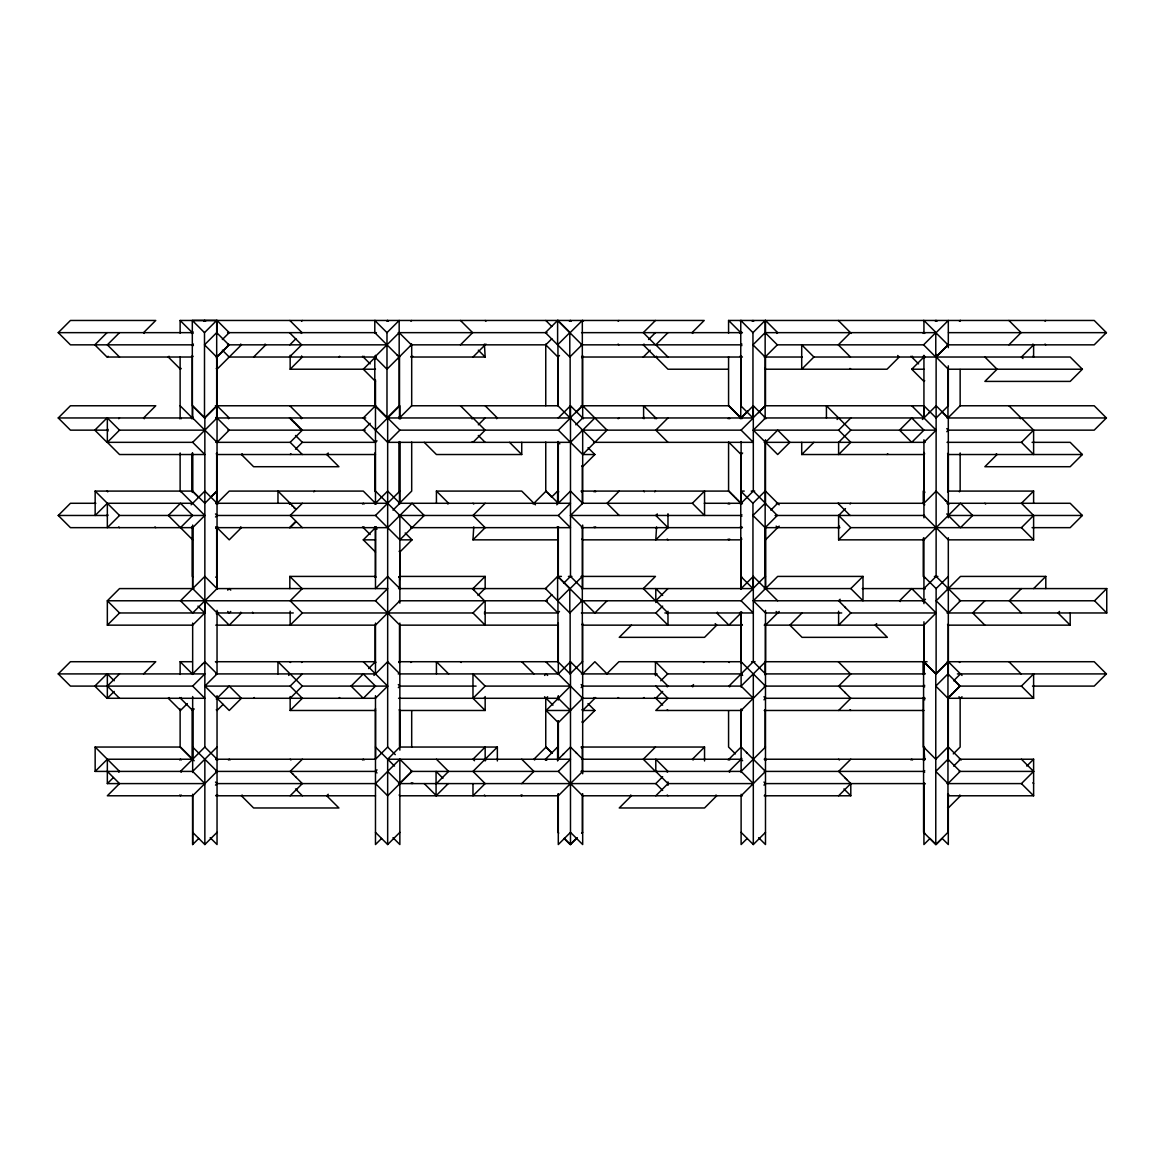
<?xml version="1.0" encoding="UTF-8"?>
<svg xmlns="http://www.w3.org/2000/svg" width="1165" height="1165" viewBox="0 0 1165 1165"><rect width="100%" height="100%" fill="white"/><g stroke="black" fill="none" stroke-linecap="round" stroke-linejoin="round"><path stroke-width="1.5" d="M180.124 708.917L180.124 747.042L192.312 759.231L192.312 708.393M192.312 492.387L192.312 454.263M192.312 417.958L192.312 356.242M198.749 838.451L192.662 844.538L192.662 795.535M192.662 708.393L192.662 759.231L107.34 759.231L95.151 771.405L192.662 771.405L204.851 783.594L107.34 783.594L107.34 759.231M192.662 525.066L192.662 588.587L229.228 625.154L241.417 612.965L240.645 612.207M204.851 600.004L204.851 747.042L180.473 771.405L181.23 772.177M375.479 710.475L290.158 710.475L290.158 696.539M290.158 611.232L290.158 625.154L302.347 612.965L472.975 612.965L485.164 600.776L485.164 625.154L472.975 612.965M375.479 695.694L375.479 759.231L387.668 747.042L387.668 441.564M375.479 577.709L375.479 526.871L375.479 588.587L387.668 576.413L399.857 588.587M375.479 407.066L375.479 379.848M386.911 417.201L387.668 417.958L387.668 442.336L570.486 442.336L594.864 417.958M399.857 750.144L399.857 673.909L387.668 661.72L373.95 675.438M399.857 579.515L399.857 552.283M472.975 783.594L472.975 795.782L485.164 783.594L472.975 771.405L497.353 747.042L497.353 760.963M557.948 746.517L557.948 721.106M557.948 492.387L557.948 441.564M557.948 405.26L557.948 356.242M558.297 759.231L558.297 721.106L558.297 759.74M558.297 699.32L558.297 695.694M740.765 748.338L740.765 710.213M728.576 442.074L728.576 491.091L740.765 503.28L740.765 454.263M728.576 356.767L728.576 405.769L740.765 417.958L740.765 356.242M741.115 663.016L741.115 612.193L741.115 687.132M741.115 539.584L741.115 589.111L741.115 537.764M741.115 454.263L741.115 503.28L741.872 504.037M765.492 623.595L765.492 661.72L741.115 686.098L582.675 686.098L581.146 684.569M765.492 526.871L765.492 589.111L765.492 527.658L764.735 526.886M923.932 746.517L924.69 759.988M923.932 663.016L923.932 624.891M923.932 439.744L923.932 503.28L936.121 491.091L949.067 504.037M923.932 418.483L923.932 405.769L936.121 417.958L948.31 405.769L948.31 365.839M948.31 748.338L948.31 697.5L947.626 698.286M948.31 663.016L948.31 624.891M947.553 491.848L948.31 491.091L948.31 452.967M193.419 344.068L192.662 344.84L70.439 344.84L58.25 332.651L70.439 320.462L155.746 320.462L143.572 332.651L144.329 333.408M107.005 332.651L94.816 344.84L107.005 357.029L192.312 357.029L193.084 356.257M119.529 332.651L107.34 344.84L119.529 357.029M107.34 357.029L108.112 356.257M107.515 430.147L70.439 430.147L58.25 417.958L70.439 405.769L155.746 405.769L143.572 417.958L144.329 418.73M107.005 417.958L94.816 430.147L107.005 442.336M191.555 333.408L193.084 331.894M203.744 321.22L204.501 320.462L205.273 321.22M169.042 356.257L168.284 357.029L180.473 369.218L181.23 368.446M204.093 321.22L204.851 320.462L205.608 321.22M204.501 332.651L192.312 320.462L192.312 405.769L204.501 417.958L204.501 332.651L216.69 320.462L216.69 418.483M108.112 429.39L107.34 430.147L108.112 430.919M118.772 418.73L119.529 417.958M216.268 321.22L217.04 320.462L229.228 332.651L222.369 339.51M119.529 430.147L107.34 442.336L119.529 454.525L204.851 454.525L192.662 442.336L107.34 442.336L107.34 417.958L119.529 430.147L204.851 430.147M180.473 491.091L204.851 515.469L192.662 527.658L70.439 527.658L58.25 515.469L70.439 503.28L95.85 503.28M216.268 357.786L229.228 344.84L228.457 344.068M179.716 418.73L180.473 417.958L181.23 418.73M191.555 418.73L193.084 417.201M217.797 504.037L204.851 491.091L192.662 503.28L107.34 503.28L95.151 515.469L95.151 491.091L192.312 491.091L198.414 497.178M253.606 357.029L265.78 344.84L265.023 344.068M107.005 515.469L107.763 514.712M204.501 417.958L216.69 405.769M193.958 588.587L119.529 588.587L107.34 600.776L107.34 625.154L192.662 625.154L204.851 612.965L204.851 417.958L217.04 405.769L229.228 417.958L228.457 418.73M301.589 321.22L302.347 320.462M215.933 418.73L216.69 417.958L217.447 418.73M289.823 344.84L295.91 338.738M301.24 333.408L302.012 332.651L289.823 320.462M204.851 515.469L119.529 515.469L107.34 527.658L107.34 503.28M192.662 442.336L217.04 417.958M289.473 357.029L301.662 344.84L386.984 344.84L386.212 344.068M290.158 357.029L290.93 356.257M290.158 355.281L290.158 369.218L302.347 357.029L301.589 356.257L302.347 357.029M191.133 504.809L192.662 503.28M242.174 453.768L241.417 454.525L253.606 466.714L338.913 466.714L326.724 454.525L328.253 453.01M338.913 357.029L339.67 356.257M210.603 497.178L216.69 491.091M180.473 527.658L192.662 515.469L180.473 503.28L168.284 515.469L192.662 539.846M217.04 491.091L204.851 503.28L192.662 491.091M386.911 321.22L387.668 320.462L388.426 321.22M386.984 417.958L386.984 332.651L399.173 320.462L399.173 405.769L386.984 417.958L374.795 405.769L374.795 356.767M192.312 527.658L193.084 526.886M301.24 418.73L302.012 417.958L289.823 405.769M216.268 504.037L229.228 491.091L363.291 491.091L376.237 504.037M363.291 357.029L364.048 356.257M58.25 673.909L204.851 673.909L192.662 686.098L70.439 686.098L58.25 673.909L70.439 661.72L155.746 661.72L143.572 673.909M375.902 356.257L375.13 357.029L375.902 357.786M410.939 321.22L411.696 320.462M107.34 625.154L119.529 612.965L204.851 612.965L197.992 606.12M215.51 516.983L217.04 515.469L375.479 515.469L399.857 539.846L412.046 539.846L405.187 532.988M215.743 442.336L290.158 442.336L302.347 430.147L290.158 417.958M374.722 356.257L375.479 357.029L363.291 369.218L375.479 381.406M215.933 528.415L216.69 527.658L215.933 526.886M217.04 527.658L217.797 526.886M290.158 454.525L290.93 453.768M295.502 449.195L302.347 442.336L374.955 442.336M397.993 358.543L399.508 357.029L398.75 356.257M410.182 346.355L411.696 344.84L410.939 344.068M412.803 356.257L412.046 357.029L411.274 356.257M107.005 673.909L94.816 686.098L107.005 698.286L204.851 698.286L192.662 686.098M399.857 430.147L375.479 405.769L363.291 417.958L387.668 442.336L399.857 430.147L558.297 430.147L570.486 417.958L594.864 442.336M215.933 577.17L216.69 576.413L216.69 527.396M119.529 673.909L107.34 686.098L119.529 698.286M216.268 577.17L217.04 576.413M289.401 504.037L290.158 503.28M370.15 423.303L363.291 430.147L375.479 442.336L377.009 440.821M460.452 344.84L472.641 332.651L460.452 320.462M114.199 691.428L107.34 698.286L107.34 673.909L114.199 680.768M302.347 503.28L290.158 515.469L302.347 527.658M313.778 491.848L314.535 491.091M375.479 430.147L399.857 405.769L399.857 418.483M289.473 527.658L295.575 521.556M398.75 417.201L399.508 417.958L411.696 405.769L411.696 344.054M227.699 590.116L229.228 588.587L230.743 590.116M290.158 527.658L296.26 521.556M399.085 418.73L399.857 417.958M216.268 613.737L217.797 612.207M472.975 357.029L485.936 344.068M398.75 443.108L399.508 442.336M230.743 611.45L229.228 612.965L227.699 611.45M193.084 673.152L192.312 673.909L180.124 661.72L180.124 674.433M201.807 664.764L202.564 664.006M169.042 697.529L168.284 698.286L180.473 710.475L187.332 703.616M192.662 673.909L204.851 661.72L217.04 673.909L204.851 686.098L229.228 710.475L241.417 698.286L229.228 686.098L216.268 699.044M362.533 504.037L363.291 503.28L364.048 504.037M557.613 320.462L545.424 332.651L569.802 357.029L581.99 344.84L557.613 320.462L557.613 344.84L569.802 332.651L569.802 357.029M180.473 698.286L181.23 697.529M216.268 662.477L217.04 661.72M374.722 504.037L387.668 491.091L399.857 503.28L392.998 510.139M471.869 418.73L472.641 417.958L460.452 405.769M410.75 344.84L545.759 344.84L551.861 338.738M569.379 321.22L570.136 320.462M107.34 783.594L113.442 777.506M118.772 772.177L119.529 771.405L95.151 747.042L180.473 747.042L194.191 760.745M302.347 588.587L290.158 600.776L302.347 612.965M363.291 527.658L364.048 526.886M375.479 515.469L399.857 491.091M472.218 418.73L472.975 417.958L485.164 430.147L472.975 442.336L472.218 441.579M194.191 708.946L192.662 710.475L179.716 697.529M375.479 552.035L363.291 539.846L376.237 526.886M478.32 424.817L485.164 417.958M581.903 321.22L582.675 320.462L583.432 321.22M559.477 355.5L557.948 357.029L545.759 344.84M496.596 418.73L497.353 417.958L485.164 405.769M223.127 704.374L217.04 710.475L216.268 709.718M618.134 321.22L618.892 320.462M179.716 759.988L180.473 759.231L181.23 759.988M399.857 539.846L424.235 515.469L412.046 503.28L387.668 527.658L215.743 527.658M581.903 357.786L583.432 356.257M192.312 759.231L193.084 758.459M253.606 698.286L254.363 697.529M374.722 577.17L375.479 576.413M412.046 539.846L399.857 552.035L399.085 551.263M447.841 504.037L448.612 503.28L436.424 491.091L521.731 491.091L535.449 504.809M192.662 771.405L217.04 747.042M288.643 675.438L290.158 673.909M301.589 662.477L302.347 661.72M398.75 577.17L399.508 576.413L399.508 589.111M655.458 320.462L643.269 332.651L655.458 344.84M181.23 795.025L180.473 795.782L179.716 795.025M216.268 759.988L217.04 759.231M204.851 686.098L290.158 686.098L302.347 673.909M119.529 612.965L107.34 600.776L375.479 600.776L387.668 588.587L217.04 588.587L192.662 612.965L180.473 600.776L204.851 576.413L217.04 588.587L217.04 355.281M399.085 577.17L399.857 576.413L485.164 576.413L485.164 588.587M558.297 417.958L570.486 405.769L583.432 418.73M557.948 344.054L557.948 405.769L570.136 417.958L582.325 405.769L582.325 320.462L570.136 332.651L557.948 320.462M644.027 344.068L643.269 344.84L655.458 357.029M648.599 339.51L655.458 332.651M228.457 759.988L229.228 759.231L229.986 759.988M290.158 698.286L302.347 686.098L387.668 686.098L363.291 661.72M485.164 503.28L472.975 515.469L485.164 527.658L472.975 539.846L558.297 539.846M575.816 412.628L582.675 405.769L607.052 430.147L582.675 454.525L558.297 430.147M643.269 357.029L650.128 350.17M215.51 785.123L217.04 783.594L374.955 783.594M290.158 710.475L302.347 698.286L290.158 686.098M399.857 600.776L375.479 625.154L215.743 625.154M473.747 526.886L472.975 539.846M575.816 424.817L582.675 417.958L753.304 417.958L741.115 430.147L581.379 430.147M667.982 332.651L655.793 344.84L667.982 357.029M217.797 795.025L217.04 795.782L216.268 795.025M656.565 356.257L655.793 357.029L667.982 369.218L727.892 369.218M618.134 418.73L618.892 417.958M242.174 795.025L241.417 795.782L253.606 807.971L338.913 807.971L326.724 795.782L328.253 794.268M338.913 698.286L339.67 697.529M368.621 668.579L375.479 661.72M533.162 504.037L546.108 491.091L558.297 503.28L558.297 441.564M551.511 497.178L557.613 491.091L558.37 491.848M192.662 832.349L204.851 844.538L217.04 832.349M588.005 447.666L594.864 454.525L582.675 466.714L581.903 465.956M398.75 662.477L399.508 661.72L399.508 625.416M644.027 417.201L643.269 417.958L644.027 418.73M302.347 759.231L290.158 771.405L302.347 783.594L290.158 795.782M399.085 662.477L399.857 661.72M485.164 576.413L472.975 588.587L474.504 590.116M556.768 504.809L570.486 491.091L582.675 503.28L570.486 515.469L582.675 527.658M740.357 321.22L741.115 320.462L741.872 321.22M410.939 662.477L411.696 661.72M477.97 595.446L484.829 588.587M581.568 491.848L582.325 491.091M740.008 333.408L741.537 331.894M752.197 321.22L752.954 320.462L753.726 321.22M387.668 686.098L375.479 698.286L217.04 698.286M398.561 515.469L558.297 515.469L570.486 503.28L398.561 503.28M581.903 491.848L582.675 491.091M655.036 418.73L655.793 417.958M483.723 601.548L484.48 600.776L472.291 588.587M296.26 789.695L297.017 788.938M558.719 526.886L557.948 527.658L557.19 526.886M752.954 332.651L740.765 320.462L740.765 405.769L752.954 417.958L752.954 332.651L765.143 320.462L765.143 418.483M398.328 687.627L399.857 686.098L476.092 686.098M594.092 491.848L594.864 491.091L595.621 491.848M667.982 417.958L655.793 430.147L667.982 442.336M581.029 344.84L741.115 344.84L741.872 344.068M764.735 321.22L765.492 320.462L777.681 332.651L776.909 333.408M741.537 356.257L740.765 357.029L740.008 356.257M765.143 332.651L752.954 344.84L765.143 357.029L777.332 344.84L923.583 344.84L935.772 357.029L947.961 344.84L935.772 332.651L765.143 332.651L777.332 344.84M484.407 613.737L485.164 612.965L557.773 612.965M619.241 491.091L607.052 503.28L619.241 515.469M362.533 759.988L363.291 759.231L364.048 759.988M595.621 526.886L594.864 527.658L594.092 526.886M766.25 356.257L765.492 357.029L764.735 356.257M557.613 576.413L545.424 588.587L569.802 612.965L581.99 600.776L557.613 576.413L557.613 600.776L569.802 588.587L569.802 612.965M551.861 594.689L545.759 600.776L557.948 612.965L559.477 611.45M654.701 491.848L655.458 491.091M215.743 771.405L375.479 771.405L377.009 769.89M399.857 832.349L387.668 844.538L387.668 759.231L399.857 747.042L399.857 710.737M563.627 583.257L570.486 576.413L570.486 405.769M728.169 418.73L728.926 417.958L729.683 418.73M582.325 576.413L570.136 588.587L557.948 576.413L557.948 527.396M740.765 417.958L747.624 411.114M399.857 759.231L375.479 783.594L387.668 795.782L412.046 771.405L399.857 759.231L399.857 844.538L392.998 837.679M581.903 577.17L582.675 576.413M740.357 418.73L753.304 405.769L765.492 417.958L753.304 430.147L777.681 454.525L789.87 442.336L777.681 430.147L765.492 442.336M752.954 417.958L765.143 405.769M813.898 357.029L801.709 369.218L801.709 344.84L813.898 357.029L935.772 357.029L935.772 332.651L923.583 344.84M485.164 696.539L485.164 710.475L472.975 698.286L485.164 686.098L570.486 686.098L546.108 710.475L558.297 722.664L582.675 698.286L558.297 673.909L558.297 623.086M657.322 513.94L655.793 515.469L667.982 527.658L655.793 539.846L656.565 526.886M758.633 412.628L765.492 405.769L765.492 356.767M399.508 783.594L411.696 771.405L410.939 770.648M850.465 332.651L838.276 344.84L850.465 357.029M581.903 601.548L582.675 600.776L594.864 612.965L607.052 600.776M412.803 782.836L412.046 783.594L411.274 782.836M692.36 503.28L704.548 491.091L704.548 515.469L692.36 503.28L581.553 503.28M742.644 453.01L741.115 454.525L728.926 442.336M381.567 838.451L375.479 844.538L375.479 708.393M436.424 783.594L448.612 771.405L436.424 759.231M544.579 675.438L546.108 673.909L547.637 675.438M448.263 783.594L436.074 795.782L436.074 771.405L442.933 778.264M558.719 673.152L557.948 673.909L545.759 661.72M607.052 673.909L594.864 661.72L582.675 673.909L570.486 661.72L558.297 673.909L398.212 673.909M728.169 504.037L728.926 503.28L729.683 504.037M484.058 759.988L484.829 759.231M398.736 661.72L557.948 661.72L570.136 673.909L582.325 661.72L582.325 527.396M740.765 503.28L741.537 502.523M546.108 698.286L547.637 696.757M581.903 662.477L582.675 661.72M740.357 504.037L753.304 491.091L753.304 405.769M741.872 502.523L741.115 503.28L741.115 441.564M765.143 442.074L765.143 576.413L752.954 588.587L752.954 503.28L765.143 491.091M801.709 442.336L801.709 454.525L813.898 442.336M631.43 625.154L619.241 637.342L704.548 637.342L716.737 625.154L715.208 623.639M667.982 588.587L655.793 600.776L667.982 612.965L667.225 613.737M570.486 515.469L741.115 515.469L741.872 514.712M764.735 491.848L765.492 491.091L779.196 504.809M837.096 419.487L838.611 417.958M923.175 333.408L923.932 332.651L924.69 333.408M935.364 321.22L936.121 320.462L936.878 321.22M581.146 687.627L582.675 686.098M581.379 612.965L655.793 612.965L662.652 606.12M729.683 539.075L728.926 539.846L728.169 539.075M741.872 526.886L741.115 527.658L740.357 526.886M753.304 430.147L838.611 430.147L850.8 417.958M911.744 357.029L912.501 356.257M606.703 673.909L618.892 661.72L740.765 661.72L741.537 662.477M924.355 356.257L923.583 357.029L924.355 357.786M959.392 321.22L960.149 320.462M741.872 539.075L741.115 539.846L582.675 539.846L581.903 539.075M770.822 510.139L777.681 503.28M911.744 405.769L936.121 430.147L850.8 430.147L838.611 442.336L838.611 454.525L850.8 442.336L838.611 430.147M924.69 380.635L923.932 381.406L911.744 369.218L924.69 356.257M959.727 321.22L960.499 320.462M581.903 709.718L582.675 710.475L595.621 697.529M936.121 357.029L1070.184 357.029L1082.372 369.218L948.31 369.218L936.121 357.029L948.31 344.84M558.37 747.799L557.613 747.042L545.424 759.231L546.181 759.988M521.731 783.594L533.919 771.405L521.731 759.231M545.351 759.988L546.108 759.231L546.866 759.988M588.005 703.616L594.864 710.475L582.675 722.664L581.903 721.892M779.196 526.129L765.492 539.846L764.735 539.075M521.396 795.782L522.153 795.025M557.54 759.988L570.486 747.042L582.675 759.231M562.87 754.658L563.627 753.886M581.568 747.799L582.325 747.042L582.325 772.453M410.75 771.405L558.297 771.405L570.486 759.231L387.668 759.231M581.918 747.799L582.675 747.042M717.494 612.207L716.737 612.965L728.926 625.154L741.872 612.207M741.115 588.587L753.304 576.413L777.681 600.776M643.269 698.286L644.027 697.529M660.788 680.768L667.647 673.909L742.061 673.909M887.031 454.525L887.788 453.768M929.262 412.628L930.019 411.871M581.029 600.776L741.115 600.776L753.304 588.587L581.553 588.587M764.735 577.17L765.492 576.413M922.403 419.487L936.121 405.769L948.31 417.958L948.31 517.799M581.568 772.177L582.325 771.405L581.568 770.648M1008.905 344.84L1021.093 332.651L1008.905 320.462M582.675 771.405L558.297 795.782L399.857 795.782L399.085 795.025M662.652 691.428L655.793 698.286L662.652 705.145M667.225 686.855L667.982 686.098L655.793 673.909M841.727 612.965L765.492 612.965L753.304 600.776L777.681 576.413L862.988 576.413L862.988 600.776L850.8 588.587L764.196 588.587M946.781 513.94L960.499 527.658L972.688 515.469L960.499 503.28L923.932 539.846L838.611 539.846L838.611 515.469L845.47 508.61M850.042 504.037L850.8 503.28M837.926 527.658L839.455 526.129M703.442 662.477L704.213 661.72M943.388 413.4L947.961 417.958L960.149 405.769L960.149 369.465M741.115 625.154L741.872 624.396M838.611 527.658L839.382 526.886M923.932 442.336L936.121 430.147M1045.049 321.22L1045.806 320.462M693.539 684.569L692.025 686.098L692.782 686.855M838.611 539.846L850.8 527.658L1021.428 527.658L1033.617 539.846L948.31 539.846L923.932 515.469M924.69 453.768L923.932 454.525L801.709 454.525M946.781 431.676L948.31 430.147L1094.212 430.147L1106.4 417.958L1094.212 405.769L959.887 405.769M1032.86 344.068L1033.617 344.84L1021.428 357.029L1022.957 358.543M779.196 611.45L765.492 625.154L764.735 624.396M655.458 747.042L643.269 759.231L655.458 771.405M576.238 838.451L570.136 844.538L564.049 838.451M581.568 833.106L582.325 832.349L582.325 794.239M564.384 838.451L570.486 844.538L577.345 837.679M581.918 833.106L582.675 832.349M753.304 576.413L753.304 661.72L728.926 686.098L729.683 686.855M802.059 612.965L789.87 625.154L802.059 637.342L887.366 637.342L875.177 625.154L876.706 623.639M581.029 771.405L741.115 771.405L753.304 783.594L667.982 783.594L655.793 771.405L656.565 770.648M1020.336 418.73L1021.093 417.958L1008.905 405.769M728.576 333.161L728.576 320.462L1094.212 320.462L1106.4 332.651L1094.212 344.84L947.189 344.84M398.561 783.594L655.793 783.594L662.652 776.749M667.225 772.177L667.982 771.405L655.793 759.231L655.793 771.405M764.721 674.666L765.492 673.909L753.304 661.72M840.14 599.261L838.611 600.776L850.8 612.965L936.121 612.965L923.932 625.154L764.196 625.154M850.8 588.587L862.988 576.413M959.392 491.848L960.149 491.091L960.149 452.967M655.793 795.782L667.982 783.594M704.548 760.963L704.548 747.042L692.36 759.231L693.131 759.988M741.115 710.475L765.492 686.098L741.115 661.72M947.553 504.037L948.31 503.28M1082.372 369.218L1070.184 381.406L984.876 381.406L997.065 369.218L984.876 357.029M763.963 699.816L765.492 698.286L925.228 698.286M850.8 612.965L838.611 625.154L838.611 611.232M947.014 442.336L1021.428 442.336L1033.617 430.147L1021.428 417.958M728.169 759.988L741.115 747.042L765.492 771.405L741.115 795.782M741.872 758.459L728.926 771.405L729.683 772.177M741.115 771.405L765.492 747.042M936.121 354.437L936.121 576.413L923.932 588.587L924.69 589.359M764.721 759.988L765.492 759.231M850.8 673.909L838.611 686.098L850.8 698.286L838.611 710.475M923.175 601.548L925.461 599.261M962.013 675.438L948.31 661.72L936.121 673.909L936.121 588.587L948.31 576.413M1033.617 503.28L1033.617 491.091L1021.428 503.28L1033.617 515.469L1033.617 539.846M1032.073 442.336L1070.184 442.336L1082.372 454.525L1070.184 466.714L984.876 466.714L997.065 454.525L996.293 453.768M763.963 785.123L765.492 783.594L925.228 783.594M1021.428 527.658L1033.617 515.469M747.202 838.451L741.115 844.538L741.115 794.239M984.876 600.776L972.688 612.965L984.876 625.154M741.115 832.349L753.304 844.538L765.492 832.349M924.69 673.152L923.932 673.909L923.932 621.79M947.014 503.28L1070.184 503.28L1082.372 515.469L1070.184 527.658L1032.073 527.658M935.772 673.909L947.961 661.72L947.961 832.349L935.772 844.538L923.583 832.349L923.583 661.72L935.772 673.909L935.772 844.538M850.8 759.231L838.611 771.405L850.8 783.594L850.8 795.782L764.196 795.782M764.196 686.098L923.932 686.098L924.69 685.34M1021.428 588.587L1009.254 600.776L1021.428 612.965M924.005 697.529L923.248 698.286L924.762 699.816M924.355 697.529L923.583 698.286L924.355 699.044M959.392 662.477L960.149 661.72M1033.617 588.587L1045.806 576.413L1045.806 588.587M838.611 795.782L850.8 783.594L850.042 782.836M953.64 680.768L960.499 673.909M949.14 696.757L950.669 695.243M951.426 694.471L952.955 692.957M953.713 692.185L959.814 686.098L953.713 679.996M962.013 696.757L960.499 698.286L958.97 696.757M910.986 759.988L911.744 759.231L912.501 759.988M1059.524 611.45L1057.995 612.965L1070.184 625.154L1070.184 612.965M923.175 759.988L924.69 758.459M947.961 747.042L935.772 759.231L923.583 747.042M764.196 771.405L923.932 771.405L924.69 770.648M947.553 747.799L948.31 747.042L961.256 759.988M959.203 600.776L1094.561 600.776L1106.75 588.587L1106.75 612.965L947.014 612.965M953.29 753.886L960.149 747.042L960.149 698.024M959.712 686.098L1021.428 686.098L1033.617 673.909L1033.617 698.286L948.31 698.286L947.553 697.529M953.64 766.075L960.499 759.231M947.553 795.025L948.31 795.782L949.067 795.025M947.189 661.72L1094.212 661.72L1106.4 673.909L1094.212 686.098L1032.496 686.098M947.553 833.106L948.31 832.349M1026.773 766.075L1033.617 759.231L1033.617 795.782L948.31 795.782M947.014 783.594L1021.428 783.594L1033.617 771.405L1021.428 759.231M180.124 333.161L180.124 320.462L704.213 320.462L692.025 332.651L692.782 333.408M58.25 332.651L192.312 332.651M227.583 332.651L376.426 332.651M398.212 332.651L547.055 332.651M581.553 332.651L742.411 332.651M948.485 332.651L1106.4 332.651M227.481 344.84L300.716 344.84M228.442 357.029L375.479 357.029M410.75 357.029L485.164 357.029L484.407 344.068M581.553 357.029L742.411 357.029M764.196 357.029L802.306 357.029M290.158 369.218L375.479 369.218M911.744 369.218L923.932 369.218M215.394 405.769L375.13 405.769L375.902 406.541M411.434 405.769L557.773 405.769M581.029 405.769L728.926 405.769L741.872 418.73M765.667 405.769L923.583 405.769L924.355 406.541M58.25 417.958L192.662 417.958L217.04 442.336L229.228 430.147L216.268 417.201M215.743 417.958L365.723 417.958M387.668 417.958L570.486 417.958M764.196 417.958L923.932 417.958L923.932 355.281M947.014 417.958L1106.4 417.958M227.932 430.147L365.198 430.147M593.567 442.336L753.304 442.336L741.115 430.147M764.196 442.336L925.228 442.336M375.479 454.525L217.04 454.525L216.268 453.768M521.731 442.336L521.731 454.525L436.424 454.525L424.235 442.336M582.675 454.525L594.864 454.525M1082.372 454.525L948.31 454.525L947.553 453.768M581.029 491.091L728.926 491.091L731.97 494.135M744.246 491.091L740.765 491.091L752.954 503.28M751.221 491.091L754.702 491.091M948.31 491.091L1033.617 491.091M215.743 503.28L387.668 503.28M704.286 503.28L742.411 503.28M776.385 503.28L923.408 503.28M58.25 515.469L107.864 515.469M775.089 515.469L924.544 515.469M948.31 515.469L1082.372 515.469M410.75 527.658L570.486 527.658L558.297 515.469M581.379 527.658L742.411 527.658M765.492 527.658L839.907 527.658M363.291 539.846L375.479 539.846M289.823 588.587L289.823 576.413L375.13 576.413L375.902 577.17M557.948 576.413L561.428 576.413M568.404 576.413L571.884 576.413M581.029 576.413L655.458 576.413L643.269 588.587L655.458 600.776M934.374 576.413L937.854 576.413M1045.806 576.413L960.499 576.413L936.121 600.776L948.31 612.965L960.499 600.776L936.121 576.413M398.561 588.587L546.545 588.587M862.217 588.587L925.228 588.587M947.014 588.587L1106.75 588.587M399.173 600.776L547.404 600.776M753.304 600.776L923.932 600.776M217.04 612.965L293.274 612.965M664.88 612.965L753.304 612.965L741.115 600.776M558.297 625.154L399.857 625.154L375.479 600.776M742.411 625.154L582.675 625.154L581.903 624.396M1070.184 625.154L948.31 625.154L947.553 624.396M180.124 661.72L192.312 661.72M215.394 661.72L375.13 661.72L375.902 662.477M751.556 661.72L755.037 661.72M765.667 661.72L927.078 661.72M215.743 673.909L375.479 673.909L375.479 623.086M581.379 673.909L657.089 673.909M765.143 673.909L925.228 673.909M957.382 673.909L1106.4 673.909M398.561 698.286L558.297 698.286L570.486 710.475L546.108 710.475M581.379 698.286L753.304 698.286L741.115 686.098M485.164 710.475L399.857 710.475L399.085 709.718M582.675 710.475L594.864 710.475M742.411 710.475L655.793 710.475L667.982 698.286L655.793 686.098M764.196 710.475L923.932 710.475M399.857 747.042L497.353 747.042M581.029 747.042L704.548 747.042M215.743 759.231L374.955 759.231M581.553 759.231L741.115 759.231L742.644 760.745M764.196 759.231L925.228 759.231M959.203 759.231L1033.617 759.231M959.203 771.405L1033.617 771.405L1032.86 770.648M215.743 795.782L375.479 795.782M742.411 795.782L582.675 795.782L558.297 771.405M1045.049 344.068L1045.806 344.84M1032.86 356.257L1033.617 357.029L1033.617 344.84M935.772 320.462L936.543 321.22M923.583 320.462L924.355 321.22M1021.428 442.336L1033.617 454.525L1033.617 430.147M923.175 356.257L924.69 357.786M910.986 356.257L918.602 363.873M897.691 355.5L899.22 357.029L887.031 369.218L765.492 369.218L764.721 368.446M941.873 411.871L942.631 412.628M946.781 428.633L948.31 430.147M838.276 320.462L851.222 333.408M1094.561 600.776L1106.75 612.965M850.042 368.446L850.8 369.218M984.876 503.28L985.634 504.037M945.266 500.236L946.024 500.994M947.626 503.28L948.383 504.037M923.932 491.091L924.69 491.848M924.762 492.62L923.248 491.091L923.248 503.804M850.8 430.147L826.422 405.769L826.422 417.958M923.248 503.28L924.762 504.809M728.576 320.462L741.537 333.408M741.115 344.84L741.872 345.597M923.932 576.413L936.121 588.587M765.143 417.958L765.915 418.73M1008.905 661.72L1021.093 673.909M924.762 577.927L923.248 576.413L923.248 538.288M838.611 503.28L839.382 504.037M1021.428 686.098L1033.617 698.286M837.926 503.28L850.115 515.469M838.611 515.469L850.8 527.658M936.121 612.965L911.744 588.587L899.555 600.776L900.312 601.548M618.134 344.068L618.892 344.84M753.304 491.091L765.492 503.28M923.932 661.72L936.121 673.909M924.762 663.249L923.248 661.72L923.248 674.433M570.486 320.462L571.243 321.22M776.152 526.129L777.681 527.658M1032.86 782.836L1033.617 783.594M558.297 320.462L559.054 321.22M656.565 418.73L643.604 405.769L643.604 417.958M732.741 494.907L734.256 496.421M735.013 497.178L736.542 498.707M737.299 499.465L738.828 500.994M739.586 501.751L740.357 502.523M923.932 686.098L924.69 686.855M1021.428 783.594L1033.617 795.782M581.903 356.257L582.675 357.029M741.115 515.469L741.872 516.226M545.759 320.462L551.861 326.55M924.69 747.799L923.932 747.042L923.932 759.74M838.276 661.72L850.465 673.909M924.762 748.556L923.248 747.042L923.248 698.024M485.164 320.462L485.936 321.22M741.115 576.413L741.872 577.17M776.152 611.45L777.681 612.965M959.727 795.025L960.499 795.782L948.31 807.971L947.553 807.214M752.954 588.587L740.765 576.413L740.765 452.967M643.604 491.091L644.376 491.848M923.932 771.405L924.69 772.177M850.042 709.718L850.8 710.475M923.932 783.594L924.69 784.365M478.32 350.17L485.164 357.029M655.793 527.658L656.565 528.415M667.225 539.075L667.982 539.846M740.357 612.207L741.115 612.965M558.297 442.336L559.826 443.865M923.932 832.349L924.69 833.106M838.611 759.231L839.382 759.988M509.542 442.336L521.731 454.525M662.652 595.446L655.793 588.587L655.793 602.523M741.115 673.909L742.644 675.438M763.963 696.757L765.492 698.286M387.319 320.462L388.091 321.22M558.719 491.848L557.948 491.091L557.948 442.074M728.576 661.72L729.348 662.477M846.241 779.036L846.999 779.793M764.721 709.718L765.492 710.475M843.955 788.938L850.8 795.782M375.13 320.462L375.902 321.22M546.531 491.848L545.759 491.091L545.759 442.074M547.288 492.62L551.861 497.178M386.984 332.651L374.795 320.462L374.795 333.161M478.32 435.477L485.164 442.336M655.793 612.965L667.982 625.154L667.982 611.232M374.795 332.651L399.173 357.029M362.533 356.257L370.15 363.873M764.735 758.459L766.25 759.988M570.486 576.413L582.675 588.587L582.675 525.066M667.647 673.909L655.458 661.72L655.458 675.656M741.537 747.799L740.765 747.042L740.765 710.737M746.445 752.372L747.202 753.129M399.085 417.201L400.614 418.73M763.963 782.079L765.492 783.594M735.435 753.886L728.576 747.042L728.576 710.737M399.173 417.958L399.93 418.73M472.975 503.28L473.747 504.037M728.926 759.231L729.683 759.988M764.721 795.025L765.492 795.782M667.225 709.718L667.982 710.475M654.686 697.529L655.458 698.286M289.473 332.651L301.662 344.84M715.98 795.025L716.737 795.782L704.548 807.971L619.241 807.971L631.43 795.782L630.658 795.025M758.633 837.679L765.492 844.538L765.492 610.373M618.134 697.529L618.892 698.286M240.645 344.068L241.417 344.84L217.04 369.218L216.268 368.446M594.092 697.529L594.864 698.286M398.75 502.523L399.857 503.28M375.479 491.091L412.046 527.658M375.552 491.848L374.795 491.091L374.795 452.967M193.419 321.22L192.662 320.462L217.04 320.462L217.04 334.384M222.369 350.17L229.228 357.029M484.407 612.207L485.164 612.965M655.793 783.594L662.652 790.452M667.225 795.025L667.982 795.782M289.473 417.958L290.245 418.73M291.002 419.487L292.517 421.016M293.289 421.774L294.803 423.303M295.575 424.06L297.09 425.575M297.861 426.346L299.376 427.861M300.148 428.633L301.662 430.147M216.268 356.257L217.04 357.029M295.502 435.477L302.347 442.336M521.731 661.72L533.919 673.909M180.124 320.462L193.084 333.408M192.662 344.84L193.419 345.597M290.158 442.336L302.347 454.525M374.722 526.886L377.009 529.172M544.579 696.757L552.967 705.145M362.533 526.886L370.15 534.517M191.555 356.257L192.312 357.029M575.816 752.372L576.573 753.129M485.164 686.098L472.975 673.909L472.975 698.286M552.195 753.129L546.108 747.042L533.919 759.231L534.677 759.988M460.452 661.72L461.209 662.477M551.861 753.129L545.759 747.042L545.759 698.024M204.851 417.958L192.662 405.769L192.662 418.483M296.26 509.367L277.969 491.091L277.969 503.28M484.407 697.529L485.164 698.286M289.473 503.28L290.245 504.037M291.76 505.566L292.517 506.324M294.046 507.853L294.803 508.61M386.911 612.207L387.668 612.965M448.612 673.909L436.424 661.72L436.424 673.909M180.124 405.769L193.084 418.73M485.164 759.231L485.936 759.988M520.973 795.025L521.731 795.782M558.719 833.106L557.948 832.349L557.948 794.239M240.645 526.886L241.417 527.658L229.228 539.846L216.268 526.886M398.328 684.569L399.857 686.098M474.504 760.745L472.975 759.231L485.164 747.042L485.164 760.963M289.823 576.413L302.012 588.587M215.51 513.94L217.04 515.469M484.407 795.025L485.164 795.782M180.895 491.848L180.124 491.091L180.124 452.967M191.555 526.886L193.084 528.415M387.668 747.042L395.285 754.658M424.235 783.594L436.424 795.782M252.499 612.207L253.256 612.965M375.479 747.042L394.527 766.075M154.989 526.886L155.761 527.658M289.823 661.72L290.58 662.477M302.347 686.098L277.969 661.72L277.969 673.909M387.668 771.405L399.857 783.594M107.005 491.091L107.763 491.848M193.084 577.17L192.312 576.413L192.312 527.396M95.151 491.091L119.529 515.469M375.479 771.405L377.009 772.934M118.772 526.886L119.529 527.658M375.479 832.349L387.668 844.538M290.158 759.231L290.93 759.988M295.502 788.938L302.347 795.782M204.851 747.042L217.797 759.988M192.662 747.042L217.04 771.405L192.662 795.782L107.34 795.782L119.529 783.594L107.34 771.405M215.51 782.079L217.04 783.594M210.181 837.679L217.04 844.538L217.04 695.694M844.712 606.878L845.47 607.635M844.712 692.185L845.47 692.957M844.712 777.506L845.47 778.264M396.886 354.743L397.644 355.5M292.444 773.691L293.216 774.463M295.502 776.749L296.26 777.506M948.31 347.694L948.31 320.462L936.121 332.651L923.932 320.462L923.932 333.161M948.31 537.764L948.31 675.656M948.31 747.042L948.31 760.963M948.31 793.714L948.31 844.538L942.208 838.451L936.121 844.538L930.019 838.451L923.932 844.538L923.932 782.822M947.961 368.956L947.961 417.958M947.961 454.263L947.961 492.387M923.932 452.457L923.932 517.799M923.932 537.764L923.932 603.63M765.492 320.462L765.492 334.384M765.492 439.744L765.492 505.013M765.143 661.72L765.143 674.433M765.143 710.737L765.143 747.042M753.304 673.909L753.304 844.538M741.115 708.917L741.115 772.453M667.982 513.721L667.982 527.658M667.982 781.861L667.982 785.341M582.675 356.767L582.675 418.483M582.675 430.147L582.675 503.28M582.675 623.086L582.675 773.749M582.675 793.714L582.675 844.538L570.486 832.349L558.297 844.538L558.297 793.714M582.325 465.68L582.325 503.804M570.486 661.72L570.486 844.538M570.136 356.242L570.136 417.958M570.136 612.193L570.136 673.909M558.297 526.871L558.297 577.709M558.297 696.539L558.297 700.019M557.948 600.004L557.948 661.72M557.613 491.091L557.613 503.28M557.613 747.042L557.613 760.963M545.759 344.054L545.759 405.769M436.424 491.091L436.424 503.28M411.696 442.074L411.696 491.091L399.508 503.28L399.508 441.564M411.696 710.737L411.696 747.042M399.857 442.074L399.857 503.804M399.857 515.469L399.857 603.121M399.857 623.086L399.857 674.433M399.508 356.242L399.508 417.958M399.508 710.213L399.508 746.517M399.173 442.074L399.173 491.091M375.479 355.281L375.479 358.762M375.479 405.769L375.479 503.804M375.13 625.416L375.13 661.72M217.04 526.871L217.04 589.111M217.04 610.373L217.04 673.909M216.69 452.967L216.69 503.804M204.851 759.231L204.851 844.538M192.662 452.967L192.662 492.387M192.662 526.871L192.662 589.111M192.662 623.086L192.662 674.433M192.662 696.539L192.662 772.453M192.662 794.239L192.662 844.538M192.312 452.967L192.312 491.091M180.124 356.767L180.124 418.483M95.151 747.042L95.151 771.405M216.69 332.651L204.501 344.84L216.69 357.029L228.879 344.84L216.69 332.651M399.173 332.651L374.795 357.029L386.984 369.218L411.362 344.84L399.173 332.651M363.291 673.909L351.102 686.098L363.291 698.286L375.479 686.098L363.291 673.909M765.143 503.28L752.954 515.469L765.143 527.658L777.332 515.469L765.143 503.28M911.744 417.958L899.555 430.147L911.744 442.336L923.932 430.147L911.744 417.958M947.961 673.909L935.772 686.098L947.961 698.286L960.149 686.098L947.961 673.909M947.961 759.231L935.772 771.405L947.961 783.594L960.149 771.405L947.961 759.231"/></g></svg>
